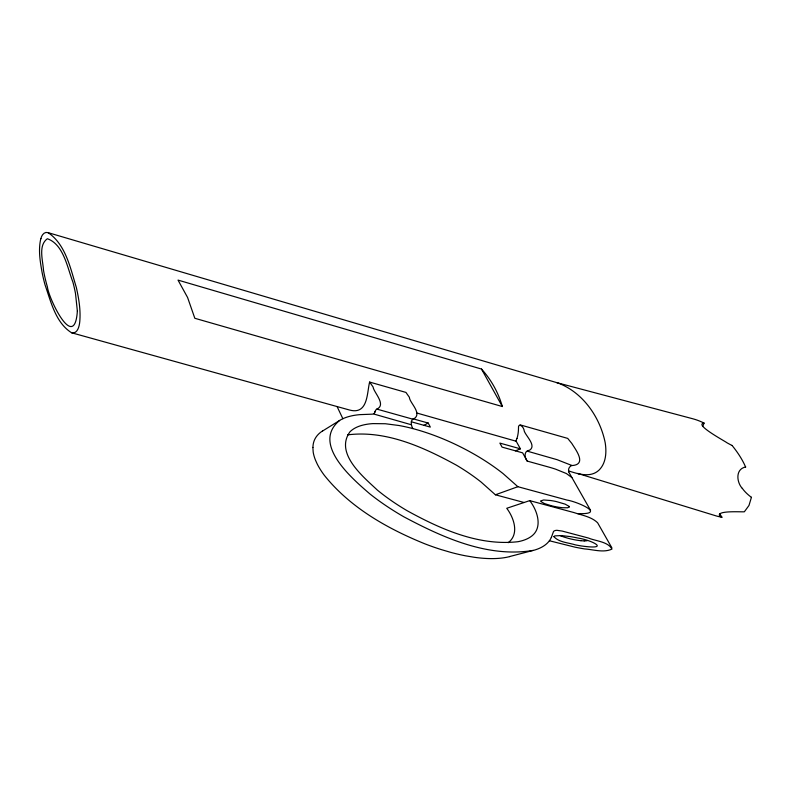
<?xml version="1.0" encoding="UTF-8"?>
<svg xmlns="http://www.w3.org/2000/svg" width="791" height="791" viewBox="0 0 791 791"><rect width="100%" height="100%" fill="white"/><g stroke="black" fill="none" stroke-linecap="round" stroke-linejoin="round"><path stroke-width="1.19" d="M751.45 497.282L748.968 505.489L744.351 511.787C741.038 512.093 715.558 510.254 719.761 516.187M40.845 238.526C38.097 249.907 40.173 261.781 42.22 273.093A567.315 242.451 23.8 0 0 45.057 284.898C50.94 301.737 55.578 322.718 71.605 332.774L349.612 410.045C368.27 415.067 366.905 392.544 369.624 382.073L405.941 392.415L409.382 397.309C409.471 402.441 421.445 412.358 415.028 418.053C409.886 419.25 410.885 425.143 412.813 428.584C435.584 434.664 457.336 444.255 477.616 456.199A123.841 52.928 23.8 0 1 503.096 473.611L517.878 486.702L567.127 500.1C577.094 501.623 607.617 514.714 577.657 513.606M375.082 411.715L375.478 410.638M375.191 411.399L374.42 413.11A11.104 4.746 23.8 0 1 374.133 413.416L374.044 413.495A9.205 3.935 23.8 0 1 373.757 413.703M375.221 411.3L375.043 411.834M516.938 438.432L515.88 441.16M551.357 537.455L553.532 531.463A10.827 4.627 23.8 0 1 556.943 530.306L562.174 531.068L588.425 538.038C595.87 541.153 607.972 541.568 611.967 549.073C603.622 553.028 593.369 549.527 584.49 548.905A130.96 55.963 23.8 0 1 574.938 547.145L549.399 540.757M40.914 238.704C41.429 235.461 44.266 231.298 48.113 232.653L557.526 382.854C582.72 392.02 600.062 417.114 605.204 442.792C606.667 452.145 606.153 463.14 598.975 470.17C590.531 478.08 578.053 473.947 568.511 470.892M702.764 426.151L704.079 423.096A26.034 11.123 23.8 0 0 693.094 418.854L556.617 382.597M508.178 542.715C519.618 534.093 513.903 517.769 506.744 508.287L529.713 500.634L574.157 512.627C582.107 515.307 591.381 516.75 597.601 522.752L611.888 547.876M411.468 424.787L373.401 413.911A8.563 3.658 23.8 0 1 371.711 414.187L359.895 414.642A94.811 40.519 23.8 0 0 339.626 420.446C311.199 443.761 352.193 478.634 369.872 493.91A143.27 61.223 23.8 0 0 403.845 516.81C443.009 537.643 487.849 557.962 533.213 550.407L509.483 556.587M375.488 410.648A16.591 7.089 23.8 0 1 376.823 409.085C386.809 404.824 373.441 392.01 373.115 387.026L369.624 382.073M322.649 430.966L339.646 420.446M423.907 425.311L428.228 423.056L430.334 427.1L411.261 421.781M516.978 438.451A177.184 75.718 23.8 0 0 518.481 428.643C517.828 422.196 523.177 426.211 524.018 429.829C523.86 434.348 537.267 445.214 529.673 450.148C523.612 450.741 524.463 457.534 527.192 461.084L548.558 467.016A69.311 29.623 23.8 0 1 555.697 469.201L566.376 473.532L571.923 477.586M719.751 513.834L721.916 517.225A24.946 10.659 23.8 0 1 715.568 515.732L577.737 473.443L578.656 473.71M587.466 540.55L586.843 540.737A14.95 6.387 23.8 0 1 584.213 540.896M515.505 450.86L520.399 448.833L516.207 441.249L416.778 413.011M347.625 434.862C386.087 430.007 423.739 447.281 456.555 465.256A118.235 50.525 23.8 0 1 481.165 482.105L495.403 494.79L517.878 486.702M745.755 466.977C735.274 468.895 736.53 482.075 742.195 488.314M584.233 540.925L580.96 540.718M704.079 423.096C693.331 424.243 725.92 441.675 726.88 442.723A76.42 32.658 23.8 0 0 731.843 445.382M71.605 332.774C77.647 334.079 79.337 326.129 79.762 321.7C80.801 310.181 78.843 298.642 76.332 287.44C70.439 268.258 65.742 244.518 48.113 232.653M495.403 494.79L524.087 502.503M413.475 418.933L428.228 423.056M520.399 448.833L499.863 443.089L502.058 447.113L522.624 452.848L527.192 461.084M376.842 409.095L412.971 419.22M527.281 451.157L557.131 459.69L572.061 465.553C587.584 464.564 575.186 449.12 571.774 443.375L567.711 438.402L520.082 424.856M502.334 406.534L194.823 318.279L187.586 297.485L178.015 280.093L481.501 369.061C491.211 379.72 498.399 392.672 502.334 406.534L481.501 369.061M560.977 535.833L560.404 535.537M529.713 500.634C537.524 510.59 543.516 528.546 530.454 536.98A81.572 34.863 23.8 0 1 517.947 541.706C478.792 546.176 440.656 529.189 407.128 510.709A123.712 52.868 23.8 0 1 377.366 490.094C363.425 476.963 334.623 453.53 349.8 432.015A82.037 35.061 23.8 0 1 372.927 423.61L385.346 423.739L399.109 425.528A96.769 41.35 23.8 0 1 412.823 428.584M568.63 471.812L590.561 510.353M342.869 418.726L337.085 406.564M312.87 447.439L313.187 452.047A110.513 47.223 23.8 0 0 315.599 460.431L317.221 464.001A120.242 51.385 23.8 0 0 324.3 475.272C350.037 507.506 387.214 528.546 424.905 543.842A120.143 51.346 23.8 0 0 441.032 549.518L450.494 552.306A109.781 46.916 23.8 0 0 465.662 555.836L474.274 557.279A96.917 41.419 23.8 0 0 509.542 556.637M568.769 471.851A25.47 10.886 23.8 0 1 571.853 465.424M551.327 537.435A95.751 40.924 23.8 0 1 533.253 550.437M312.949 447.469A97.422 41.636 23.8 0 1 322.59 430.927M732.011 445.392A146.325 62.529 23.8 0 1 745.547 466.927M751.361 497.302A34.033 14.545 23.8 0 1 742.304 488.324M721.916 517.205A7.781 3.332 23.8 0 1 719.741 516.207M580.95 540.708A48.152 20.576 23.8 0 1 568.6 538.414L564.28 537.138A13.467 5.755 23.8 0 1 560.967 535.843M77.36 311.1C74.552 352.657 48.666 298.464 47.411 286.945A491.765 210.159 23.8 0 1 43.495 270.245C42.912 260.457 38.008 245.487 47.361 238.724C63.676 244.439 67.334 267.625 72.901 282.09A495.413 211.721 23.8 0 1 75.521 293.679L77.36 311.1M569.322 506.823L567.72 507.763L562.559 507.733A44.118 18.855 23.8 0 1 551.06 505.657L544.554 503.6L540.965 501.603A1.978 0.84 23.8 0 1 540.658 500.921L543.654 499.981L550.694 500.525A46.56 19.894 23.8 0 1 556.548 501.623L565.1 504.134L569.045 506.309A1.918 0.821 23.8 0 1 569.322 506.823M553.937 536.654C558.812 542.329 568.254 542.636 575.215 544.831A78.536 33.568 23.8 0 0 581.395 545.958C611.423 550.16 592.093 540.154 577.756 538.018A78.18 33.41 23.8 0 0 570.014 536.565L561.383 535.586L555.153 535.863A8.474 3.619 23.8 0 0 554.471 536.11L553.937 536.654"/></g></svg>
